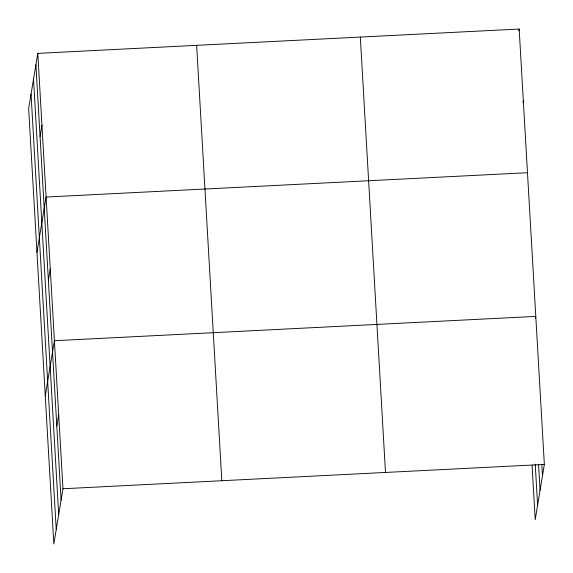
<?xml version="1.0" encoding="UTF-8"?>
<svg xmlns="http://www.w3.org/2000/svg" width="573" height="573" viewBox="0 0 573 573"><rect width="100%" height="100%" fill="white"/><g stroke="black" fill="none" stroke-linecap="round" stroke-linejoin="round"><path stroke-width="0.86" d="M37.789 53.368L28.65 108.576L53.833 543.956L62.973 488.755L37.789 53.368L519.167 29.044L544.35 464.424L535.211 519.632L532.066 465.233M40.067 136.56L41.944 125.208M36.959 252.256L46.098 197.048L527.482 172.717M48.376 280.24L50.252 268.887M45.267 395.929L54.406 340.72L535.791 316.396L535.497 318.137M56.813 426.09L58.69 414.737M518.88 30.792L519.167 29.044M523.034 102.624L523.321 100.877M62.973 488.755L544.35 464.424M541.8 464.187L542.473 475.776M538.577 464.388L540.074 490.252M535.232 464.137L537.603 505.157M360.317 37.073L385.493 472.453M196.646 45.339L221.823 480.726M35.913 64.728L61.089 500.107M33.513 79.196L58.697 514.575M31.042 94.108L56.226 529.488"/></g></svg>
